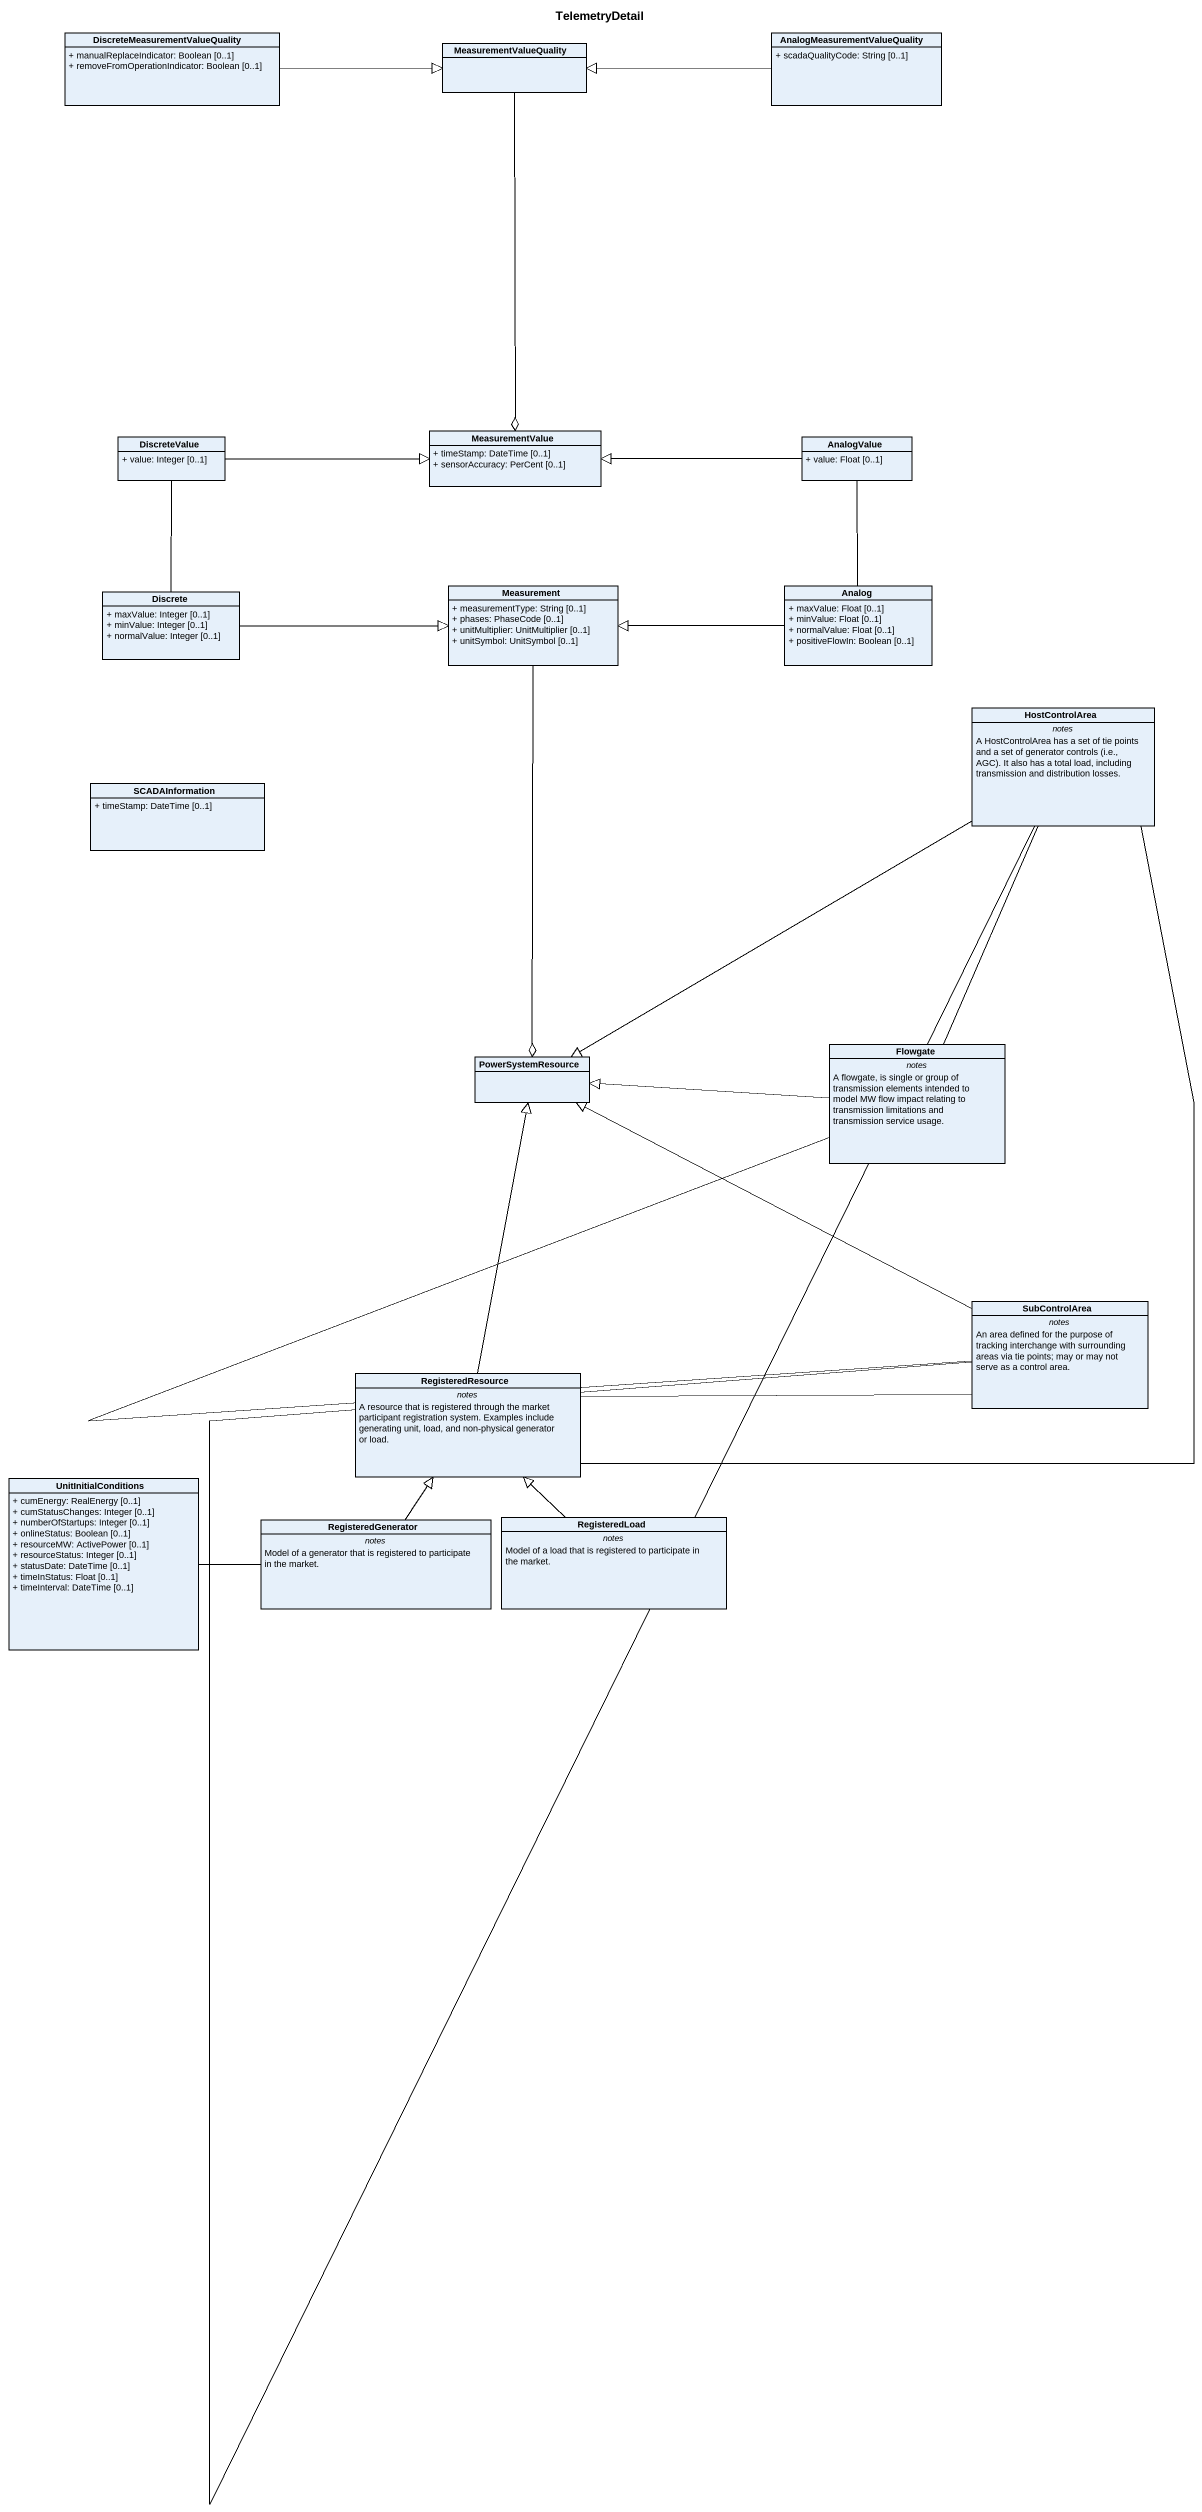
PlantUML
@startuml
title TelemetryDetail
hide circle
hide empty members
skinparam classAttributeIconSize 0
class "DiscreteMeasurementValueQuality" as DiscreteMeasurementValueQual {
  + manualReplaceIndicator: Boolean [0..1]
  + removeFromOperationIndicator: Boolean [0..1]
}
class MeasurementValueQuality
class "AnalogMeasurementValueQuality" as AnalogMeasurementValueQualit {
  + scadaQualityCode: String [0..1]
}
class DiscreteValue {
  + value: Integer [0..1]
}
class MeasurementValue {
  + timeStamp: DateTime [0..1]
  + sensorAccuracy: PerCent [0..1]
}
class AnalogValue {
  + value: Float [0..1]
}
class Discrete {
  + maxValue: Integer [0..1]
  + minValue: Integer [0..1]
  + normalValue: Integer [0..1]
}
class Measurement {
  + measurementType: String [0..1]
  + phases: PhaseCode [0..1]
  + unitMultiplier: UnitMultiplier [0..1]
  + unitSymbol: UnitSymbol [0..1]
}
class Analog {
  + maxValue: Float [0..1]
  + minValue: Float [0..1]
  + normalValue: Float [0..1]
  + positiveFlowIn: Boolean [0..1]
}
class HostControlArea {
  -- notes --
  {field} A HostControlArea has a set of tie points and a set of generator controls (i.e., AGC). It also has a total load, including transmission and distribution losses.
}
class SCADAInformation {
  + timeStamp: DateTime [0..1]
}
class PowerSystemResource
class Flowgate {
  -- notes --
  A flowgate, is single or group of transmission elements intended to model MW flow impact relating to transmission limitations and transmission service usage.
}
class SubControlArea {
  -- notes --
  An area defined for the purpose of tracking interchange with surrounding areas via tie points; may or may not serve as a control area.
}
class RegisteredResource {
  -- notes --
  A resource that is registered through the market participant registration system. Examples include generating unit, load, and non-physical generator or load.
}
class UnitInitialConditions {
  + cumEnergy: RealEnergy [0..1]
  + cumStatusChanges: Integer [0..1]
  + numberOfStartups: Integer [0..1]
  + onlineStatus: Boolean [0..1]
  + resourceMW: ActivePower [0..1]
  + resourceStatus: Integer [0..1]
  + statusDate: DateTime [0..1]
  + timeInStatus: Float [0..1]
  + timeInterval: DateTime [0..1]
}
class RegisteredGenerator {
  -- notes --
  Model of a generator that is registered to participate in the market.
}
class RegisteredLoad {
  -- notes --
  Model of a load that is registered to participate in the market.
}
DiscreteMeasurementValueQual -right-|> MeasurementValueQuality
MeasurementValueQuality --o MeasurementValue
AnalogMeasurementValueQualit -left-|> MeasurementValueQuality
DiscreteValue -right-|> MeasurementValue
AnalogValue -left-|> MeasurementValue
Discrete -up- DiscreteValue
Discrete -right-|> Measurement
Analog -up- AnalogValue
Analog -left-|> Measurement
HostControlArea -left-|> PowerSystemResource
HostControlArea -- Flowgate
HostControlArea -- SubControlArea
HostControlArea -- RegisteredResource
PowerSystemResource o-up- Measurement
Flowgate -left-|> PowerSystemResource
Flowgate -- SubControlArea
Flowgate -- SubControlArea
SubControlArea -left-|> PowerSystemResource
RegisteredResource -up-|> PowerSystemResource
RegisteredResource -right- SubControlArea
UnitInitialConditions -right- RegisteredGenerator
RegisteredGenerator -up-|> RegisteredResource
RegisteredLoad -up-|> RegisteredResource
@enduml
